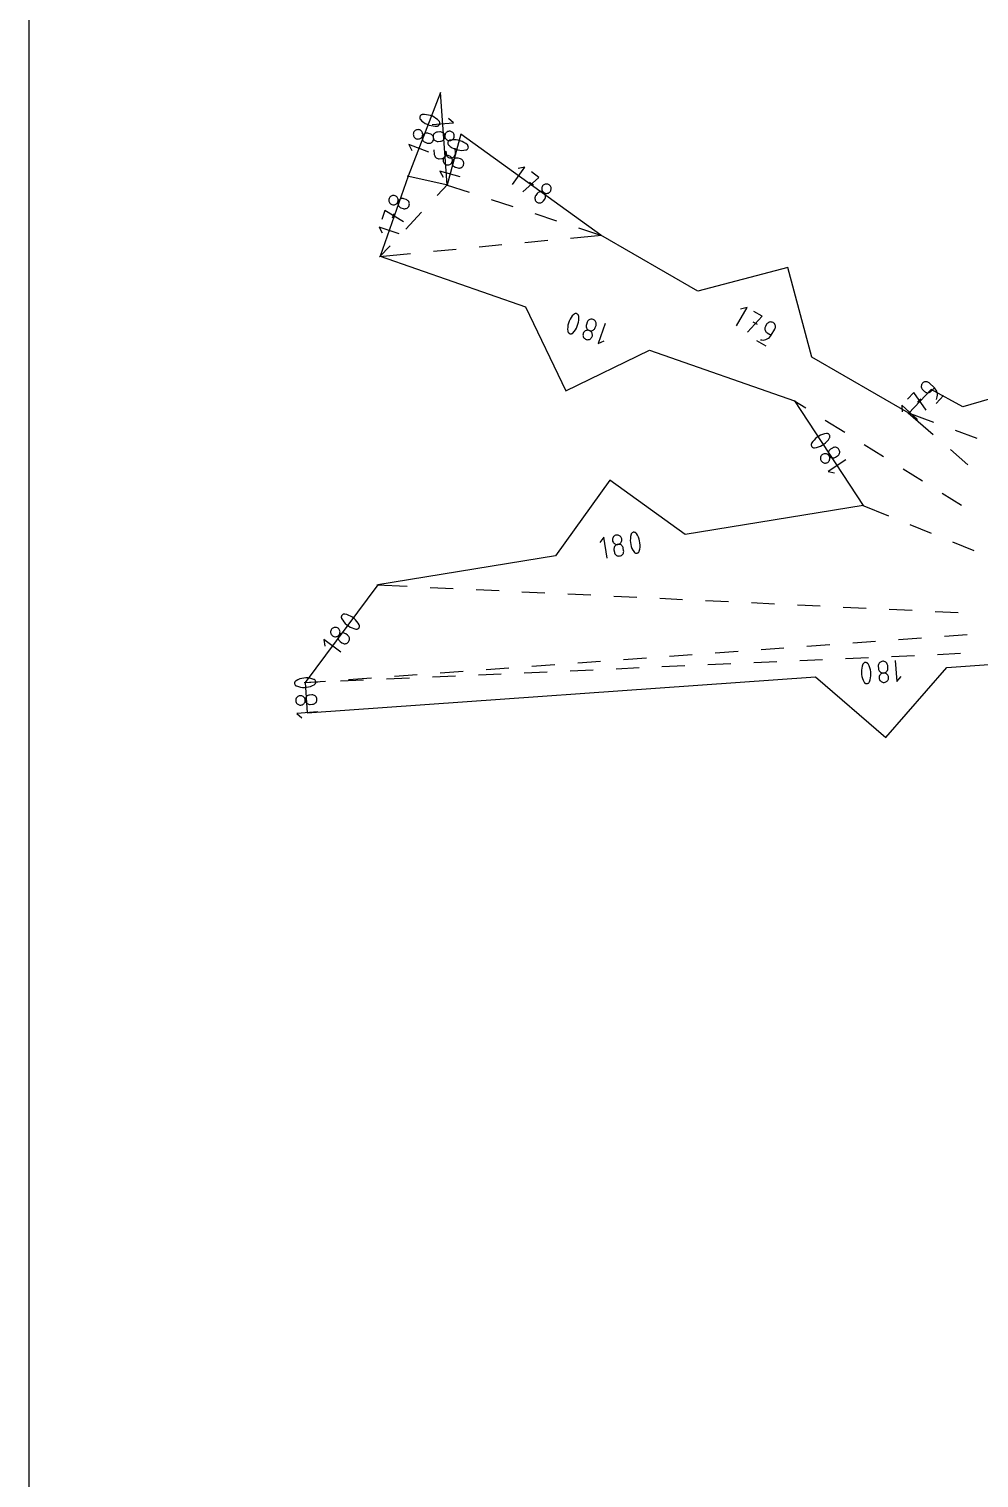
# Model space of a CAD drawing. Extents: x -2 to 214, y 3 to 282.
# Drawn here: x -1.51 to 21.43, y 106.76 to 141.77 of the extents above; entities that cross this region are included whole.
import ezdxf

# ---------------------------------------------------------------- set-up
doc = ezdxf.new("R2010")
doc.units = 0
doc.layers.add('Layer_1', color=7, linetype='CONTINUOUS')

msp = doc.modelspace()

# ---------------------------------------------------------------- linework, layer by layer
at = {"layer": 'Layer_1', "color": 5}
for points in [[(-1.511918, 3.023787), (214.388082, 3.023787), (214.388082, 282.423787), (-1.511918, 282.423787), (-1.511918, 3.023787)], [(23.194327, 133.264738), (21.038791, 132.637055), (20.272361, 133.057785), (19.732028, 132.480863), (17.386702, 133.837755), (16.807592, 136.006848), (14.638507, 135.427735), (12.29318, 136.784635), (8.918818, 139.223593), (8.582907, 137.99648), (8.427402, 140.23434), (7.640133, 138.207801), (6.970603, 136.273379), (10.473143, 135.049632), (11.448189, 133.027354), (13.470463, 134.002404), (16.973003, 132.778657), (18.626215, 130.255011), (14.333819, 129.552518), (12.510763, 130.86278), (11.200504, 129.039724), (6.908094, 128.33723), (5.155582, 125.977182), (5.207508, 125.246629), (17.479281, 126.11884), (19.175335, 124.647884), (20.646294, 126.343937), (32.918072, 127.216152)]]:
    msp.add_lwpolyline(points, dxfattribs=at)
at = {"layer": 'Layer_1', "color": 1}
for points in [[(8.386491, 139.440106), (8.386491, 139.440106), (8.394954, 139.449596), (8.401441, 139.460179), (8.405932, 139.471574), (8.408412, 139.483463), (8.408871, 139.495598), (8.407283, 139.507663), (8.403639, 139.519376), (8.397921, 139.530453), (8.390114, 139.540578), (8.390114, 139.540578), (8.354194, 139.575714), (8.315236, 139.606723), (8.273598, 139.633499), (8.229635, 139.655865), (8.183696, 139.673716), (8.136138, 139.68691), (8.087314, 139.695271), (8.037576, 139.698798), (7.987277, 139.697034), (7.987277, 139.697034), (7.982013, 139.696329), (7.976817, 139.695271), (7.971723, 139.693859), (7.966752, 139.692096), (7.961937, 139.689979), (7.957305, 139.687509), (7.952881, 139.684687), (7.9487, 139.681512), (7.944785, 139.677984), (7.944785, 139.677984), (7.936198, 139.668424), (7.929615, 139.657806), (7.925054, 139.646376), (7.922528, 139.634452), (7.922048, 139.622316), (7.923632, 139.610251), (7.927294, 139.598539), (7.933048, 139.587462), (7.940908, 139.577302), (7.940908, 139.577302), (7.976856, 139.542271), (8.01583, 139.511332), (8.057479, 139.484627), (8.10145, 139.462261), (8.147388, 139.44441), (8.194939, 139.431216), (8.243753, 139.422785), (8.29347, 139.419257), (8.343744, 139.420668), (8.343744, 139.420668), (8.348997, 139.421374), (8.354162, 139.422432), (8.359224, 139.423843), (8.364167, 139.425607), (8.368975, 139.427724), (8.373625, 139.430193), (8.378109, 139.433016), (8.382402, 139.436191), (8.386491, 139.439718)], [(7.922203, 139.325986), (7.922203, 139.325986), (7.902543, 139.331666), (7.882731, 139.333783), (7.863184, 139.332372), (7.844324, 139.327644), (7.826572, 139.319813), (7.810352, 139.309088), (7.796078, 139.295612), (7.784175, 139.279596), (7.775063, 139.261216), (7.775063, 139.261216), (7.769376, 139.241496), (7.767344, 139.221635), (7.76878, 139.202055), (7.773497, 139.183182), (7.781311, 139.165437), (7.792032, 139.149209), (7.805473, 139.134957), (7.821453, 139.123069), (7.839784, 139.113967), (7.839784, 139.113967), (7.859532, 139.108252), (7.879418, 139.106135), (7.899015, 139.107546), (7.917913, 139.112274), (7.935693, 139.120105), (7.951928, 139.13083), (7.966209, 139.144306), (7.978115, 139.160322), (7.987224, 139.178702), (7.987224, 139.178702), (7.992907, 139.198422), (7.994935, 139.218283), (7.993493, 139.237862), (7.988758, 139.256736), (7.980923, 139.274516), (7.970163, 139.290744), (7.95667, 139.305031), (7.940622, 139.316955), (7.922203, 139.326092)], [(8.224657, 139.45928), (8.73537, 139.494769), (8.613909, 139.600416)], [(8.141388, 138.790505), (7.663684, 138.976084), (7.728655, 138.828616)], [(8.105059, 139.010776), (8.105059, 139.010776), (8.124796, 139.005061), (8.144654, 139.002944), (8.164212, 139.004355), (8.183065, 139.009083), (8.200792, 139.016914), (8.216981, 139.027674), (8.231222, 139.04115), (8.243097, 139.057166), (8.252199, 139.075546), (8.252199, 139.075546), (8.257892, 139.095231), (8.259946, 139.115092), (8.258542, 139.134636), (8.253857, 139.15351), (8.246071, 139.171254), (8.235361, 139.187482), (8.221906, 139.201734), (8.205886, 139.213623), (8.187478, 139.22276), (8.134632, 139.243292), (8.134632, 139.243292), (8.114883, 139.249007), (8.095004, 139.251123), (8.075411, 139.249712), (8.056516, 139.244985), (8.038747, 139.237153), (8.022512, 139.226429), (8.008239, 139.212953), (7.996332, 139.196937), (7.987224, 139.178557), (7.987224, 139.178557), (7.981537, 139.158837), (7.979505, 139.138975), (7.980948, 139.119396), (7.985679, 139.100523), (7.993514, 139.082743), (8.00427, 139.066515), (8.01776, 139.052227), (8.033801, 139.040303), (8.052212, 139.031166), (8.105059, 139.010635)], [(8.351199, 139.275645), (8.351199, 139.275645), (8.330935, 139.27247), (8.312121, 139.265873), (8.295058, 139.256242), (8.280036, 139.24393), (8.267347, 139.22929), (8.257289, 139.212674), (8.250153, 139.194435), (8.246237, 139.174892), (8.245831, 139.154395), (8.245831, 139.154395), (8.249062, 139.134181), (8.255645, 139.115378), (8.265237, 139.098304), (8.277496, 139.08324), (8.292084, 139.070505), (8.308664, 139.060415), (8.326896, 139.053254), (8.34644, 139.049303), (8.366961, 139.04895), (8.423455, 139.052866), (8.423455, 139.052866), (8.443729, 139.056041), (8.462567, 139.062638), (8.47967, 139.072269), (8.49474, 139.08458), (8.507476, 139.099221), (8.517579, 139.115837), (8.524755, 139.134075), (8.528699, 139.153619), (8.529112, 139.174115), (8.529112, 139.174115), (8.525866, 139.194365), (8.519255, 139.213168), (8.509624, 139.230242), (8.497316, 139.245306), (8.482675, 139.258041), (8.466049, 139.268131), (8.447782, 139.275292), (8.428214, 139.279243), (8.407696, 139.279596), (8.351199, 139.27568)], [(8.650562, 139.068536), (8.650562, 139.068536), (8.670741, 139.071711), (8.689509, 139.078308), (8.706562, 139.087939), (8.721594, 139.100251), (8.734308, 139.114891), (8.744401, 139.131507), (8.751573, 139.149746), (8.755517, 139.169289), (8.755941, 139.189786), (8.755941, 139.189786), (8.752695, 139.210035), (8.746088, 139.228838), (8.736464, 139.245913), (8.724169, 139.260976), (8.709554, 139.273712), (8.692966, 139.283801), (8.674745, 139.290963), (8.655247, 139.294914), (8.634811, 139.295266), (8.634811, 139.295266), (8.614537, 139.292091), (8.595695, 139.285494), (8.578589, 139.275864), (8.563514, 139.263552), (8.550776, 139.248911), (8.540665, 139.232296), (8.533486, 139.214057), (8.529538, 139.194513), (8.529122, 139.174017), (8.529122, 139.174017), (8.532368, 139.153803), (8.538979, 139.134999), (8.548613, 139.117925), (8.560922, 139.102861), (8.575565, 139.090126), (8.592195, 139.080037), (8.610469, 139.072875), (8.630045, 139.068924), (8.650573, 139.068571)], [(9.07911, 138.864295), (9.07911, 138.864295), (9.08655, 138.874597), (9.091909, 138.88578), (9.095189, 138.897562), (9.096424, 138.909663), (9.095613, 138.921763), (9.09279, 138.933616), (9.087957, 138.944905), (9.081131, 138.955312), (9.072319, 138.96459), (9.072319, 138.96459), (9.032966, 138.995846), (8.991018, 139.022693), (8.946843, 139.045024), (8.900805, 139.062733), (8.853272, 139.07575), (8.804606, 139.08397), (8.755179, 139.087145), (8.705349, 139.085381), (8.655487, 139.078573), (8.655487, 139.078573), (8.650319, 139.077514), (8.64526, 139.076103), (8.640335, 139.074339), (8.635576, 139.072223), (8.631004, 139.069753), (8.626651, 139.066931), (8.622541, 139.063756), (8.618699, 139.060228), (8.615158, 139.056418), (8.615158, 139.056418), (8.607601, 139.046047), (8.602151, 139.034793), (8.598792, 139.022975), (8.597508, 139.010839), (8.598284, 138.998704), (8.601106, 138.98685), (8.605957, 138.975562), (8.612822, 138.965119), (8.621687, 138.955841), (8.621687, 138.955841), (8.661057, 138.924691), (8.703017, 138.897915), (8.747202, 138.875655), (8.793243, 138.857945), (8.840777, 138.844928), (8.889435, 138.836708), (8.938859, 138.833533), (8.988675, 138.835297), (9.038519, 138.842035), (9.038519, 138.842035), (9.043677, 138.843094), (9.048711, 138.844505), (9.0536, 138.846269), (9.058335, 138.848385), (9.062896, 138.850855), (9.067267, 138.853677), (9.071433, 138.856852), (9.075377, 138.86045), (9.079082, 138.864366)], [(8.267051, 138.849444), (8.274932, 138.736036), (8.274932, 138.736036), (8.278177, 138.715751), (8.284785, 138.696913), (8.294405, 138.679839), (8.306696, 138.664775), (8.321308, 138.652075), (8.337895, 138.641985), (8.356113, 138.634824), (8.375618, 138.630873), (8.396061, 138.63052), (8.452845, 138.634471), (8.452845, 138.634471), (8.473023, 138.637646), (8.491791, 138.644243), (8.508844, 138.653839), (8.52388, 138.666115), (8.536594, 138.68072), (8.54669, 138.697336), (8.553859, 138.715575), (8.557799, 138.735154), (8.558212, 138.755686), (8.554268, 138.812469), (8.558212, 138.755686), (8.558212, 138.755686), (8.561461, 138.735401), (8.568076, 138.716563), (8.577707, 138.699488), (8.590019, 138.684425), (8.604659, 138.671725), (8.621289, 138.661635), (8.639563, 138.654474), (8.659135, 138.650558), (8.679663, 138.650205), (8.679663, 138.650205), (8.699845, 138.65338), (8.718613, 138.659977), (8.735663, 138.669573), (8.750698, 138.681849), (8.763416, 138.696454), (8.773509, 138.71307), (8.780677, 138.731309), (8.784618, 138.750888), (8.785041, 138.77142), (8.77716, 138.884827)], [(8.629071, 138.702886), (8.629071, 138.702886), (8.608931, 138.706484), (8.589013, 138.706449), (8.569723, 138.702921), (8.551449, 138.696289), (8.534601, 138.686658), (8.519576, 138.674311), (8.506767, 138.659423), (8.496582, 138.642243), (8.489413, 138.623017), (8.489413, 138.623017), (8.48579, 138.602838), (8.485815, 138.582871), (8.489262, 138.563538), (8.495901, 138.545264), (8.505504, 138.528402), (8.517844, 138.513373), (8.532685, 138.500567), (8.549805, 138.490407), (8.568975, 138.483246), (8.568975, 138.483246), (8.589207, 138.479612), (8.609196, 138.479634), (8.628545, 138.483161), (8.646855, 138.489794), (8.663732, 138.499389), (8.678774, 138.511736), (8.69159, 138.526624), (8.701779, 138.543769), (8.708944, 138.562995), (8.708944, 138.562995), (8.712563, 138.583174), (8.712531, 138.603141), (8.709074, 138.622473), (8.702421, 138.640783), (8.692793, 138.657645), (8.680418, 138.672674), (8.66552, 138.685479), (8.648329, 138.695675), (8.629068, 138.702836)], [(8.843465, 138.408217), (8.843465, 138.408217), (8.863686, 138.404584), (8.883646, 138.404608), (8.902954, 138.408136), (8.921213, 138.414804), (8.938037, 138.424434), (8.953034, 138.436817), (8.965808, 138.451704), (8.975968, 138.468884), (8.983122, 138.488111), (8.983122, 138.488111), (8.986753, 138.50829), (8.986753, 138.528222), (8.983331, 138.547519), (8.976723, 138.565793), (8.967149, 138.582655), (8.954823, 138.597684), (8.939967, 138.610489), (8.922804, 138.620685), (8.903553, 138.627846), (8.848873, 138.642804), (8.848873, 138.642804), (8.828641, 138.646438), (8.808656, 138.646423), (8.789313, 138.642896), (8.771008, 138.636263), (8.754138, 138.626668), (8.739099, 138.614321), (8.72629, 138.599469), (8.716101, 138.582324), (8.708936, 138.563097), (8.708936, 138.563097), (8.705313, 138.542918), (8.705342, 138.522951), (8.708799, 138.503619), (8.715452, 138.48531), (8.72508, 138.468447), (8.737452, 138.453419), (8.752342, 138.440613), (8.76953, 138.430418), (8.788781, 138.423256), (8.843461, 138.408298)], [(8.902322, 138.192875), (8.408024, 138.328186), (8.487865, 138.188207)], [(10.162275, 138.009088), (10.462076, 138.423867), (10.303196, 138.39829)], [(10.410031, 137.830007), (10.802045, 138.178146), (10.617595, 138.311461)], [(8.604546, 137.991626), (7.618465, 138.212651)], [(8.345286, 137.742547), (8.598055, 138.012683)], [(8.5618, 138.00337), (9.119683, 137.821153)], [(10.668536, 137.993435), (10.576327, 138.060086)], [(11.074968, 137.840072), (11.074968, 137.840072), (11.085403, 137.857641), (11.092349, 137.876267), (11.095884, 137.895529), (11.096071, 137.914932), (11.093002, 137.934052), (11.086715, 137.952432), (11.0773, 137.969612), (11.064822, 137.985134), (11.04936, 137.998575), (11.04936, 137.998575), (11.031745, 138.009053), (11.013076, 138.016038), (10.993801, 138.019601), (10.974373, 138.019805), (10.955242, 138.01663), (10.936866, 138.010351), (10.919693, 138.000967), (10.904177, 137.988514), (10.890772, 137.973098), (10.890772, 137.973098), (10.88028, 137.955459), (10.873292, 137.936762), (10.869729, 137.917465), (10.86952, 137.898027), (10.87259, 137.878871), (10.878869, 137.860456), (10.888278, 137.843275), (10.900748, 137.827753), (10.916207, 137.814312), (10.916207, 137.814312), (10.933811, 137.803835), (10.95248, 137.796885), (10.971759, 137.793357), (10.991197, 137.793167), (11.010346, 137.796342), (11.028747, 137.802621), (11.045955, 137.812076), (11.06152, 137.824564), (11.074982, 137.840051)], [(7.32712, 137.736952), (7.32712, 137.736952), (7.30729, 137.741891), (7.287443, 137.743302), (7.267991, 137.741185), (7.249347, 137.735752), (7.231923, 137.727286), (7.216133, 137.715961), (7.202392, 137.701991), (7.19111, 137.685552), (7.182703, 137.666855), (7.182703, 137.666855), (7.177761, 137.646958), (7.176473, 137.627061), (7.178636, 137.607588), (7.184047, 137.588926), (7.192504, 137.571499), (7.20381, 137.55573), (7.217755, 137.542007), (7.234145, 137.530753), (7.252776, 137.522357), (7.252776, 137.522357), (7.272697, 137.517418), (7.292618, 137.516007), (7.312123, 137.518124), (7.330807, 137.523556), (7.348255, 137.532023), (7.364059, 137.543347), (7.377811, 137.557317), (7.389093, 137.573721), (7.397499, 137.592419), (7.397499, 137.592419), (7.402435, 137.61228), (7.403719, 137.632177), (7.401549, 137.65165), (7.396123, 137.670312), (7.387639, 137.687739), (7.376301, 137.703544), (7.362303, 137.717302), (7.345842, 137.728591), (7.32712, 137.737022)], [(7.521345, 137.429203), (7.521345, 137.429203), (7.541256, 137.424264), (7.561149, 137.422853), (7.580616, 137.424969), (7.599249, 137.430402), (7.616648, 137.438904), (7.632407, 137.450228), (7.646116, 137.464198), (7.657369, 137.480638), (7.665766, 137.499299), (7.665766, 137.499299), (7.670711, 137.519161), (7.672024, 137.539022), (7.669893, 137.558496), (7.664517, 137.577158), (7.656085, 137.594585), (7.644793, 137.610354), (7.630833, 137.624112), (7.614401, 137.635401), (7.59569, 137.643833), (7.542187, 137.662353), (7.542187, 137.662353), (7.52227, 137.667292), (7.502352, 137.668703), (7.48285, 137.666587), (7.464174, 137.661189), (7.446733, 137.652723), (7.430932, 137.641398), (7.417188, 137.627428), (7.405906, 137.610989), (7.397499, 137.592292), (7.397499, 137.592292), (7.392557, 137.572395), (7.391273, 137.552498), (7.393442, 137.533025), (7.398864, 137.514363), (7.407345, 137.496936), (7.418684, 137.481131), (7.432678, 137.467373), (7.449132, 137.456084), (7.467847, 137.447653), (7.521345, 137.429132)], [(9.647018, 137.648913), (10.174358, 137.476676)], [(10.724268, 137.742889), (10.724268, 137.742889), (10.713787, 137.72525), (10.706816, 137.706588), (10.703277, 137.687326), (10.703098, 137.667924), (10.706202, 137.648803), (10.71251, 137.630459), (10.721946, 137.613314), (10.734435, 137.597791), (10.749897, 137.584386), (10.749897, 137.584386), (10.767497, 137.573908), (10.786148, 137.566923), (10.805403, 137.563325), (10.824809, 137.563096), (10.843926, 137.566271), (10.862299, 137.572515), (10.879483, 137.581934), (10.895026, 137.594422), (10.908485, 137.609909), (10.941649, 137.655792), (10.941649, 137.655792), (10.952137, 137.673431), (10.95913, 137.692128), (10.962693, 137.711425), (10.962901, 137.730863), (10.959832, 137.750019), (10.953549, 137.768398), (10.944136, 137.785579), (10.931659, 137.801101), (10.916196, 137.814542), (10.916196, 137.814542), (10.898582, 137.825019), (10.87991, 137.832004), (10.86063, 137.835532), (10.841192, 137.835719), (10.822051, 137.832544), (10.803653, 137.826264), (10.786452, 137.816845), (10.770894, 137.804357), (10.757439, 137.78887), (10.724271, 137.742984)], [(7.528584, 137.10319), (7.082162, 137.378103), (7.007722, 137.163039)], [(7.297533, 137.303561), (7.260318, 137.196041)], [(7.587223, 136.932389), (7.966255, 137.337466)], [(10.701697, 137.304436), (11.229036, 137.132199)], [(7.4286, 136.814307), (6.944963, 136.9817), (7.015296, 136.836959)], [(11.756376, 136.959959), (12.314258, 136.777745)], [(6.955426, 136.257176), (7.208195, 136.527308)], [(9.355769, 136.502484), (9.907982, 136.555527)], [(10.460196, 136.608571), (11.01241, 136.661615)], [(11.56462, 136.714651), (12.315253, 136.786759)], [(6.948498, 136.271259), (7.699131, 136.343356)], [(8.251345, 136.3964), (8.803559, 136.44944)], [(11.740748, 134.87101), (11.740748, 134.87101), (11.730972, 134.879159), (11.72017, 134.885262), (11.708631, 134.889354), (11.696647, 134.891471), (11.684508, 134.891506), (11.672503, 134.889389), (11.660924, 134.885333), (11.650062, 134.879229), (11.640206, 134.87108), (11.640206, 134.87108), (11.606329, 134.833972), (11.576671, 134.79397), (11.551355, 134.751439), (11.530506, 134.706728), (11.51425, 134.660204), (11.502714, 134.612219), (11.496019, 134.563137), (11.49429, 134.513307), (11.497641, 134.463096), (11.497641, 134.463096), (11.498453, 134.457875), (11.499652, 134.452725), (11.50124, 134.44768), (11.50318, 134.442776), (11.505473, 134.438014), (11.508084, 134.433463), (11.511012, 134.429159), (11.514257, 134.425102), (11.517799, 134.421292), (11.517799, 134.421292), (11.527631, 134.413037), (11.538475, 134.406828), (11.550043, 134.402666), (11.562051, 134.400549), (11.574205, 134.400482), (11.58622, 134.402598), (11.597809, 134.406655), (11.608685, 134.412794), (11.618559, 134.421013), (11.618559, 134.421013), (11.652341, 134.45815), (11.681932, 134.498166), (11.707202, 134.540707), (11.728026, 134.585419), (11.744279, 134.631943), (11.755839, 134.679924), (11.762581, 134.728999), (11.76438, 134.778808), (11.761099, 134.828997), (11.761099, 134.828997), (11.760288, 134.834219), (11.759088, 134.839334), (11.757536, 134.844343), (11.755596, 134.849212), (11.753303, 134.853939), (11.750657, 134.85849), (11.747658, 134.862864), (11.744342, 134.867062), (11.740688, 134.871013)], [(15.570655, 134.592795), (15.826948, 135.035789), (15.671472, 134.994253)], [(15.835256, 134.439711), (16.190034, 134.825724), (15.993039, 134.939692)], [(11.870771, 134.410924), (11.870771, 134.410924), (11.865783, 134.391063), (11.864442, 134.371201), (11.866559, 134.351728), (11.871935, 134.333031), (11.880366, 134.315568), (11.891659, 134.299728), (11.905615, 134.285935), (11.922033, 134.274575), (11.940716, 134.266109), (11.940716, 134.266109), (11.960613, 134.261099), (11.980524, 134.259688), (12.000036, 134.261805), (12.01874, 134.267167), (12.036217, 134.275598), (12.052056, 134.286887), (12.06585, 134.300822), (12.077181, 134.317191), (12.085634, 134.335818), (12.085634, 134.335818), (12.090654, 134.35575), (12.091994, 134.375682), (12.089878, 134.395225), (12.084515, 134.413958), (12.076087, 134.431456), (12.064802, 134.447331), (12.05085, 134.461124), (12.034439, 134.472484), (12.015762, 134.48095), (12.015762, 134.48095), (11.995873, 134.48596), (11.975966, 134.487371), (11.95645, 134.485254), (11.937742, 134.479892), (11.920255, 134.471461), (11.904394, 134.460137), (11.890583, 134.446167), (11.879223, 134.429727), (11.870739, 134.410995)], [(12.179504, 134.604511), (12.179504, 134.604511), (12.184521, 134.624443), (12.185861, 134.644339), (12.183745, 134.663848), (12.178361, 134.68251), (12.169919, 134.699973), (12.158613, 134.715777), (12.14465, 134.729535), (12.128228, 134.740859), (12.109548, 134.749326), (12.109548, 134.749326), (12.089662, 134.754336), (12.069766, 134.755747), (12.050264, 134.75363), (12.031574, 134.748303), (12.014101, 134.739907), (11.998261, 134.728653), (11.984461, 134.714719), (11.973112, 134.698314), (11.964631, 134.679617), (11.94593, 134.626094), (11.94593, 134.626094), (11.94091, 134.606162), (11.93957, 134.58623), (11.941686, 134.566686), (11.947048, 134.547954), (11.955473, 134.530456), (11.966762, 134.514616), (11.980714, 134.500822), (11.997132, 134.489463), (12.015819, 134.480996), (12.015819, 134.480996), (12.035712, 134.475987), (12.055626, 134.474576), (12.075142, 134.476692), (12.093846, 134.482055), (12.111334, 134.490486), (12.127187, 134.501775), (12.140995, 134.515745), (12.152347, 134.532184), (12.160832, 134.550882), (12.179529, 134.604401)], [(12.398396, 134.648396), (12.229359, 134.164593), (12.374506, 134.234599)], [(16.075903, 134.628454), (15.977418, 134.685427)], [(16.148992, 134.258196), (16.148992, 134.258196), (16.183186, 134.25241), (16.217205, 134.251705), (16.250574, 134.255762), (16.282811, 134.264405), (16.313442, 134.277458), (16.341996, 134.294708), (16.367993, 134.315946), (16.390958, 134.340993), (16.410414, 134.369603), (16.495889, 134.517343), (16.495889, 134.517343), (16.504542, 134.53597), (16.509619, 134.555267), (16.511241, 134.57481), (16.509478, 134.594178), (16.504496, 134.61291), (16.49639, 134.630585), (16.485284, 134.646742), (16.471286, 134.660959), (16.454511, 134.672777), (16.454511, 134.672777), (16.435938, 134.68142), (16.416658, 134.686465), (16.397121, 134.687876), (16.377761, 134.686112), (16.359028, 134.681102), (16.341354, 134.672989), (16.32519, 134.661841), (16.310973, 134.647835), (16.299148, 134.631043), (16.270651, 134.581788), (16.270651, 134.581788), (16.262, 134.563162), (16.256942, 134.543865), (16.255354, 134.524321), (16.257118, 134.504953), (16.262113, 134.486221), (16.270224, 134.468547), (16.281329, 134.45239), (16.29531, 134.438208), (16.312049, 134.42639), (16.410418, 134.369476)], [(16.055516, 134.238366), (16.277011, 134.11022)], [(20.397875, 132.817473), (20.397875, 132.817473), (20.411253, 132.84947), (20.419695, 132.882419), (20.4233, 132.915827), (20.422171, 132.9492), (20.416379, 132.982008), (20.406025, 133.013723), (20.391208, 133.04385), (20.37202, 133.071896), (20.348554, 133.097331), (20.223977, 133.214009), (20.223977, 133.214009), (20.207806, 133.226638), (20.190149, 133.235952), (20.171466, 133.241949), (20.152212, 133.244771), (20.132837, 133.244066), (20.113798, 133.240185), (20.095545, 133.233024), (20.078537, 133.222617), (20.063223, 133.208964), (20.063223, 133.208964), (20.050619, 133.192807), (20.041351, 133.175168), (20.0354, 133.156506), (20.032754, 133.137245), (20.033389, 133.117877), (20.037312, 133.098827), (20.044494, 133.080553), (20.054926, 133.063549), (20.068596, 133.048239), (20.110129, 133.009341), (20.110129, 133.009341), (20.126307, 132.996712), (20.143967, 132.987434), (20.162661, 132.981472), (20.181922, 132.97865), (20.201304, 132.979355), (20.220343, 132.983271), (20.238589, 132.990433), (20.255579, 133.00084), (20.270861, 133.014457), (20.348546, 133.097402)], [(16.954165, 132.790404), (17.242317, 132.610607)], [(19.941141, 132.329803), (19.567599, 132.679649), (19.57289, 132.518811)], [(20.150109, 132.552925), (19.854344, 132.985815), (19.698769, 132.819709)], [(20.020685, 132.830021), (19.942912, 132.746981)], [(20.396048, 132.721937), (20.570973, 132.908712)], [(20.338683, 132.256951), (19.711197, 132.488543)], [(19.715275, 132.495429), (20.320726, 131.968545)], [(17.826411, 131.931182), (17.826411, 131.931182), (17.823589, 131.943565), (17.818745, 131.954995), (17.812088, 131.96526), (17.803844, 131.974186), (17.794238, 131.981594), (17.783496, 131.987309), (17.771851, 131.991154), (17.759521, 131.992918), (17.74674, 131.992565), (17.74674, 131.992565), (17.697273, 131.983746), (17.649387, 131.970058), (17.603406, 131.951749), (17.559644, 131.928995), (17.518422, 131.902007), (17.48005, 131.870963), (17.44485, 131.836108), (17.413139, 131.797634), (17.385234, 131.755756), (17.385234, 131.755756), (17.382694, 131.7511), (17.380507, 131.746266), (17.378708, 131.741292), (17.377262, 131.736212), (17.376203, 131.731062), (17.375498, 131.725876), (17.375198, 131.720655), (17.375293, 131.715434), (17.375787, 131.710283), (17.375787, 131.710283), (17.378539, 131.69776), (17.383361, 131.686224), (17.39, 131.675887), (17.398234, 131.666891), (17.40784, 131.659448), (17.418589, 131.653698), (17.430252, 131.649852), (17.442614, 131.648088), (17.455441, 131.648441), (17.455441, 131.648441), (17.504851, 131.657331), (17.552691, 131.671054), (17.59864, 131.689399), (17.642385, 131.712188), (17.68361, 131.739211), (17.721996, 131.77022), (17.757224, 131.805039), (17.788981, 131.843457), (17.81695, 131.885261), (17.81695, 131.885261), (17.81949, 131.889918), (17.821677, 131.894715), (17.823476, 131.899654), (17.824922, 131.904699), (17.825981, 131.90985), (17.826651, 131.915071), (17.826951, 131.920362), (17.826859, 131.925725), (17.826365, 131.931087)], [(17.712968, 132.316945), (18.18362, 132.023282)], [(21.379561, 131.872787), (20.859122, 132.064871)], [(18.012159, 131.452607), (18.012159, 131.452607), (18.028267, 131.465378), (18.041464, 131.480371), (18.05166, 131.497128), (18.058761, 131.515225), (18.062688, 131.534205), (18.063358, 131.553643), (18.060677, 131.573081), (18.054545, 131.59206), (18.044879, 131.610158), (18.044879, 131.610158), (18.032158, 131.626244), (18.017211, 131.639438), (18.000479, 131.649669), (17.982406, 131.65683), (17.963437, 131.660817), (17.944013, 131.661522), (17.924579, 131.6587), (17.905582, 131.652597), (17.887456, 131.642931), (17.840032, 131.611851), (17.840032, 131.611851), (17.823917, 131.599081), (17.810695, 131.584087), (17.800468, 131.567295), (17.793324, 131.549198), (17.789355, 131.530183), (17.78865, 131.510745), (17.791331, 131.491307), (17.797445, 131.472327), (17.807107, 131.45423), (17.807107, 131.45423), (17.819839, 131.438143), (17.834814, 131.424949), (17.851582, 131.414754), (17.869697, 131.407628), (17.888708, 131.403677), (17.908167, 131.402971), (17.92763, 131.405794), (17.946645, 131.411932), (17.964771, 131.421598), (18.012194, 131.452678)], [(18.654271, 131.729615), (19.124926, 131.435953)], [(17.64938, 131.487052), (17.64938, 131.487052), (17.633339, 131.474352), (17.620181, 131.459395), (17.609996, 131.442638), (17.602881, 131.42454), (17.598929, 131.405561), (17.598224, 131.386123), (17.600905, 131.366685), (17.607019, 131.34767), (17.616681, 131.329572), (17.616681, 131.329572), (17.629413, 131.313486), (17.644385, 131.300292), (17.661149, 131.290097), (17.67925, 131.28297), (17.69824, 131.279019), (17.717671, 131.278314), (17.737091, 131.280783), (17.75605, 131.286886), (17.774101, 131.296517), (17.774101, 131.296517), (17.79022, 131.309252), (17.803442, 131.324245), (17.813672, 131.341038), (17.82082, 131.35917), (17.824792, 131.378185), (17.825497, 131.397623), (17.822852, 131.417061), (17.816741, 131.436041), (17.807086, 131.454138), (17.807086, 131.454138), (17.794354, 131.470225), (17.779382, 131.483419), (17.762615, 131.493614), (17.7445, 131.50074), (17.725485, 131.504691), (17.706019, 131.505397), (17.686552, 131.502575), (17.667527, 131.496436), (17.649394, 131.48677)], [(18.212509, 131.354133), (17.78382, 131.073304), (17.941579, 131.04046)], [(20.739206, 131.604365), (21.157688, 131.240186)], [(19.595578, 131.142286), (20.066229, 130.848623)], [(18.605648, 130.263376), (19.243696, 130.003516)], [(20.536884, 130.554957), (21.007535, 130.261294)], [(12.800869, 129.445499), (12.800869, 129.445499), (12.795765, 129.465325), (12.787439, 129.483423), (12.776267, 129.499509), (12.762614, 129.513338), (12.746856, 129.524663), (12.729365, 129.533164), (12.710512, 129.538633), (12.690669, 129.540749), (12.670204, 129.539338), (12.670204, 129.539338), (12.650336, 129.534223), (12.632203, 129.525897), (12.61607, 129.514714), (12.602206, 129.501062), (12.590878, 129.485328), (12.582352, 129.467865), (12.576894, 129.449027), (12.574778, 129.429236), (12.576259, 129.40881), (12.576259, 129.40881), (12.581378, 129.388914), (12.589718, 129.370746), (12.600904, 129.354588), (12.614564, 129.340689), (12.63033, 129.329329), (12.647824, 129.320792), (12.66668, 129.315324), (12.68652, 129.313208), (12.706974, 129.314619), (12.706974, 129.314619), (12.726832, 129.319734), (12.744961, 129.328059), (12.76109, 129.339243), (12.774954, 129.352895), (12.786279, 129.368664), (12.794802, 129.386162), (12.800256, 129.405036), (12.802372, 129.424897), (12.800891, 129.445393)], [(13.134989, 129.10352), (13.134989, 129.10352), (13.147463, 129.101051), (13.159874, 129.100842), (13.171967, 129.102606), (13.183485, 129.106522), (13.194164, 129.112272), (13.203752, 129.119751), (13.21199, 129.128853), (13.218618, 129.139401), (13.223381, 129.151254), (13.223381, 129.151254), (13.2354, 129.200043), (13.242332, 129.249358), (13.244237, 129.298818), (13.241168, 129.348048), (13.233206, 129.396685), (13.220407, 129.444346), (13.202824, 129.490658), (13.180525, 129.535253), (13.153566, 129.577752), (13.153566, 129.577752), (13.150321, 129.58195), (13.146789, 129.585901), (13.142986, 129.58957), (13.138933, 129.593098), (13.134657, 129.596273), (13.130184, 129.599095), (13.125531, 129.601565), (13.120733, 129.603681), (13.115808, 129.605445), (13.115808, 129.605445), (13.103225, 129.607915), (13.090729, 129.608186), (13.078576, 129.606422), (13.067019, 129.602542), (13.056312, 129.596791), (13.046713, 129.589277), (13.038476, 129.580176), (13.031854, 129.569592), (13.027102, 129.557668), (13.027102, 129.557668), (13.015178, 129.508907), (13.008313, 129.459614), (13.006444, 129.410165), (13.009513, 129.360938), (13.017471, 129.312304), (13.030249, 129.264637), (13.047786, 129.218314), (13.070018, 129.173698), (13.096882, 129.131178), (13.096882, 129.131178), (13.100092, 129.12698), (13.103585, 129.123064), (13.107359, 129.119395), (13.111391, 129.115867), (13.115667, 129.112692), (13.120172, 129.10987), (13.124889, 129.107401), (13.129806, 129.105284), (13.134915, 129.10352)], [(19.757471, 129.794269), (20.271249, 129.585016)], [(12.450924, 128.984719), (12.368152, 129.490471), (12.274123, 129.359605)], [(12.622216, 129.12789), (12.622216, 129.12789), (12.627335, 129.107993), (12.635667, 129.08986), (12.646847, 129.073738), (12.660499, 129.05991), (12.676258, 129.048621), (12.693745, 129.040154), (12.71259, 129.034721), (12.732427, 129.032605), (12.752878, 129.034016), (12.752878, 129.034016), (12.772739, 129.039131), (12.790875, 129.047421), (12.807011, 129.058569), (12.820879, 129.072186), (12.832214, 129.08792), (12.840747, 129.105383), (12.846205, 129.124221), (12.848322, 129.144082), (12.84684, 129.164579), (12.837682, 129.220526), (12.837682, 129.220526), (12.832563, 129.240422), (12.824227, 129.25859), (12.813044, 129.274748), (12.799388, 129.288612), (12.783626, 129.299936), (12.766135, 129.308473), (12.747279, 129.313941), (12.727435, 129.316058), (12.706974, 129.314647), (12.706974, 129.314647), (12.687106, 129.309532), (12.668973, 129.301206), (12.65284, 129.290023), (12.63898, 129.27637), (12.627656, 129.260601), (12.619136, 129.243104), (12.613686, 129.22423), (12.611569, 129.204369), (12.613051, 129.183872), (12.622209, 129.127925)], [(20.785024, 129.375766), (21.298803, 129.166512)], [(6.885929, 128.338292), (7.621474, 128.303226)], [(8.1756, 128.276806), (8.729726, 128.250383)], [(9.283851, 128.223967), (9.837977, 128.197544)], [(10.392099, 128.171132), (10.946225, 128.144709)], [(11.500351, 128.1183), (12.054476, 128.091877)], [(12.608602, 128.065464), (13.162728, 128.039041)], [(13.71685, 128.012625), (14.270976, 127.986202)], [(14.825101, 127.959793), (15.379227, 127.93337)], [(15.933353, 127.906958), (16.487478, 127.880535)], [(17.041601, 127.854119), (17.595726, 127.827696)], [(18.149852, 127.801287), (18.703978, 127.774864)], [(6.43001, 127.274946), (6.43001, 127.274946), (6.440685, 127.28186), (6.449744, 127.290362), (6.457092, 127.300169), (6.462642, 127.311), (6.466296, 127.322571), (6.467962, 127.334636), (6.467552, 127.346877), (6.464973, 127.359048), (6.46013, 127.370901), (6.46013, 127.370901), (6.4348, 127.414293), (6.405456, 127.454527), (6.372401, 127.491368), (6.335938, 127.5246), (6.29637, 127.553986), (6.254005, 127.57928), (6.209146, 127.600306), (6.162096, 127.616816), (6.113162, 127.628563), (6.113162, 127.628563), (6.107913, 127.629269), (6.102632, 127.629621), (6.097344, 127.629611), (6.09208, 127.629258), (6.086877, 127.628553), (6.081755, 127.627494), (6.076752, 127.626083), (6.071894, 127.624319), (6.067217, 127.622203), (6.067217, 127.622203), (6.056407, 127.615288), (6.047246, 127.606786), (6.03982, 127.596979), (6.034225, 127.586149), (6.030545, 127.574578), (6.02887, 127.562513), (6.029296, 127.550236), (6.031907, 127.53803), (6.036797, 127.526176), (6.036797, 127.526176), (6.062172, 127.482859), (6.091555, 127.442692), (6.124635, 127.405886), (6.161112, 127.37269), (6.200676, 127.343303), (6.24303, 127.317974), (6.287865, 127.296913), (6.334876, 127.280368), (6.383764, 127.26855), (6.383764, 127.26855), (6.388996, 127.267844), (6.394249, 127.267492), (6.399501, 127.267499), (6.404737, 127.267851), (6.409933, 127.268557), (6.41508, 127.269615), (6.420153, 127.271026), (6.425134, 127.27279), (6.43001, 127.27526)], [(19.258103, 127.748451), (19.812225, 127.722028)], [(20.366351, 127.695619), (20.920477, 127.669196)], [(5.95208, 127.287935), (5.95208, 127.287935), (5.934625, 127.298624), (5.916055, 127.305821), (5.896821, 127.309596), (5.877383, 127.309948), (5.858196, 127.307126), (5.839707, 127.301058), (5.822375, 127.291851), (5.806651, 127.279539), (5.792995, 127.264228), (5.792995, 127.264228), (5.782289, 127.246731), (5.775067, 127.228139), (5.771264, 127.208878), (5.770809, 127.189439), (5.773638, 127.170248), (5.779678, 127.151763), (5.788861, 127.134441), (5.80112, 127.118743), (5.816384, 127.105126), (5.816384, 127.105126), (5.833918, 127.094401), (5.852551, 127.087169), (5.871827, 127.083359), (5.8913, 127.083006), (5.910513, 127.085829), (5.929016, 127.091896), (5.946355, 127.101104), (5.962075, 127.113381), (5.975727, 127.128691), (5.975727, 127.128691), (5.98643, 127.146189), (5.993645, 127.16478), (5.997441, 127.184042), (5.997882, 127.203515), (5.995035, 127.222742), (5.988963, 127.241263), (5.979738, 127.258619), (5.967419, 127.274353), (5.95208, 127.288041)], [(6.044868, 126.935538), (6.044868, 126.935538), (6.062391, 126.924814), (6.081, 126.917582), (6.100244, 126.913807), (6.119675, 126.913454), (6.138845, 126.916277), (6.157305, 126.922344), (6.174609, 126.931587), (6.190308, 126.943899), (6.203953, 126.95921), (6.203953, 126.95921), (6.214664, 126.976707), (6.221903, 126.995299), (6.22573, 127.014525), (6.226213, 127.033963), (6.223409, 127.053154), (6.21738, 127.07164), (6.208187, 127.088961), (6.195892, 127.104695), (6.180561, 127.118383), (6.135045, 127.152179), (6.135045, 127.152179), (6.117516, 127.162904), (6.098885, 127.170135), (6.079613, 127.173945), (6.060147, 127.174298), (6.040942, 127.171476), (6.022442, 127.165408), (6.005106, 127.156201), (5.989387, 127.143924), (5.975727, 127.128614), (5.975727, 127.128614), (5.96502, 127.111116), (5.957803, 127.092524), (5.954007, 127.073263), (5.953566, 127.053789), (5.956413, 127.034563), (5.96248, 127.016077), (5.971705, 126.998721), (5.984017, 126.982987), (5.999353, 126.969299), (6.044868, 126.935503)], [(20.59058, 127.094087), (21.143887, 127.134127)], [(6.021528, 126.713518), (5.61008, 127.019051), (5.633653, 126.859635)], [(15.057504, 126.693709), (15.610811, 126.733742)], [(16.164119, 126.773783), (16.717426, 126.813819)], [(17.270733, 126.85386), (17.82404, 126.893896)], [(18.377351, 126.933933), (18.930658, 126.973973)], [(19.483966, 127.01401), (20.037273, 127.05405)], [(10.631043, 126.373401), (11.18435, 126.413441)], [(11.737657, 126.453478), (12.290964, 126.493518)], [(12.844272, 126.533555), (13.397579, 126.573595)], [(13.771901, 126.36171), (14.326101, 126.38644)], [(13.95089, 126.613632), (14.504197, 126.653672)], [(14.880304, 126.411173), (15.434507, 126.435903)], [(15.988711, 126.460639), (16.542914, 126.485369)], [(17.097117, 126.510102), (17.65132, 126.534832)], [(18.20552, 126.559572), (18.759724, 126.584302)], [(18.714032, 126.456713), (18.714032, 126.456713), (18.701836, 126.460311), (18.689496, 126.461722), (18.677276, 126.461017), (18.665451, 126.458195), (18.654289, 126.453432), (18.644058, 126.446835), (18.635027, 126.438545), (18.627467, 126.428632), (18.621639, 126.417237), (18.621639, 126.417237), (18.605228, 126.369743), (18.59383, 126.321271), (18.587423, 126.272193), (18.585977, 126.222881), (18.589469, 126.173722), (18.597876, 126.125095), (18.611162, 126.077375), (18.629305, 126.030928), (18.652278, 125.986153), (18.652278, 125.986153), (18.6551, 125.981673), (18.65824, 125.977404), (18.661697, 125.973383), (18.665423, 125.969643), (18.669402, 125.966115), (18.67361, 125.96294), (18.678024, 125.960118), (18.682617, 125.957649), (18.687372, 125.955532), (18.687372, 125.955532), (18.69967, 125.951828), (18.712088, 125.950417), (18.724361, 125.951122), (18.736225, 125.953945), (18.747412, 125.958707), (18.757653, 125.965304), (18.766687, 125.97363), (18.774244, 125.983578), (18.780065, 125.995008), (18.780065, 125.995008), (18.796384, 126.042481), (18.807712, 126.090942), (18.814072, 126.140014), (18.815484, 126.189322), (18.811991, 126.238478), (18.803613, 126.287115), (18.790373, 126.334846), (18.7723, 126.381296), (18.749422, 126.426085), (18.749422, 126.426085), (18.7466, 126.430565), (18.74346, 126.434798), (18.740039, 126.438785), (18.736331, 126.442489), (18.732352, 126.446017), (18.728115, 126.449192), (18.723638, 126.452014), (18.718928, 126.454483), (18.714004, 126.4566)], [(19.222452, 126.385713), (19.222452, 126.385713), (19.219171, 126.405998), (19.212524, 126.424801), (19.202858, 126.441875), (19.190525, 126.456903), (19.175864, 126.469568), (19.15922, 126.479622), (19.140946, 126.486748), (19.121384, 126.490629), (19.100881, 126.490982), (19.100881, 126.490982), (19.080635, 126.487807), (19.061821, 126.481175), (19.044736, 126.471544), (19.029683, 126.459267), (19.016962, 126.444627), (19.006876, 126.428011), (18.999722, 126.409737), (18.995802, 126.390158), (18.995414, 126.369626), (18.999433, 126.313079), (18.999433, 126.313079), (19.002713, 126.292795), (19.00936, 126.273956), (19.019022, 126.256847), (19.031359, 126.241783), (19.04602, 126.229048), (19.062664, 126.218958), (19.080942, 126.211797), (19.10051, 126.207881), (19.121024, 126.207528), (19.121024, 126.207528), (19.141274, 126.210703), (19.160095, 126.217371), (19.177176, 126.227037), (19.192226, 126.239384), (19.20494, 126.25406), (19.215022, 126.270711), (19.222169, 126.28902), (19.226082, 126.308599), (19.22647, 126.329166), (19.222452, 126.385713)], [(19.313927, 126.609035), (19.86813, 126.633765)], [(19.406076, 126.512674), (19.442409, 126.001481), (19.547974, 126.123239)], [(20.422333, 126.658498), (20.976537, 126.683228)], [(5.406869, 125.960662), (5.406869, 125.960662), (5.410464, 125.972868), (5.411805, 125.985215), (5.411, 125.997421), (5.408154, 126.009239), (5.403384, 126.020387), (5.396794, 126.030617), (5.388497, 126.039648), (5.378598, 126.047198), (5.36721, 126.053019), (5.36721, 126.053019), (5.319723, 126.069423), (5.271248, 126.080818), (5.222166, 126.087238), (5.172858, 126.088649), (5.123698, 126.085122), (5.075071, 126.076725), (5.027348, 126.063426), (4.980908, 126.045293), (4.93613, 126.022327), (4.93613, 126.022327), (4.93165, 126.019505), (4.927395, 126.01633), (4.923391, 126.012802), (4.919655, 126.009063), (4.916208, 126.005076), (4.913072, 126.000878), (4.910268, 125.996468), (4.907812, 125.991882), (4.905731, 125.98712), (4.905731, 125.98712), (4.902044, 125.974808), (4.900633, 125.96239), (4.901388, 125.950113), (4.9042, 125.93826), (4.908955, 125.927077), (4.915549, 125.916847), (4.923867, 125.907815), (4.933805, 125.900266), (4.945246, 125.894445), (4.945246, 125.894445), (4.992722, 125.878112), (5.041184, 125.866787), (5.090255, 125.860437), (5.139559, 125.859026), (5.188719, 125.862554), (5.237353, 125.87095), (5.285084, 125.884179), (5.331534, 125.902242), (5.376329, 125.925137), (5.376329, 125.925137), (5.380803, 125.927959), (5.385036, 125.931134), (5.389015, 125.934662), (5.392727, 125.938366), (5.396163, 125.942352), (5.399306, 125.946586), (5.402149, 125.951066), (5.404672, 125.955793), (5.406869, 125.960732)], [(6.013058, 126.015451), (6.567261, 126.040181)], [(6.204581, 126.053093), (6.757888, 126.093133)], [(7.121465, 126.064921), (7.675668, 126.089651)], [(7.311196, 126.13317), (7.864503, 126.17321)], [(8.229871, 126.114384), (8.784075, 126.139114)], [(8.41781, 126.213247), (8.971117, 126.253287)], [(9.338278, 126.163847), (9.892478, 126.188577)], [(9.524428, 126.293324), (10.077735, 126.333364)], [(10.446681, 126.213314), (11.000884, 126.238044)], [(11.555088, 126.262777), (12.109291, 126.287507)], [(12.663494, 126.312247), (13.217698, 126.336977)], [(19.015593, 126.085704), (19.015593, 126.085704), (19.018874, 126.065525), (19.025513, 126.046757), (19.035176, 126.029718), (19.047509, 126.014689), (19.062167, 126.001989), (19.078811, 125.9919), (19.097088, 125.984774), (19.116657, 125.980858), (19.137171, 125.980505), (19.137171, 125.980505), (19.157424, 125.98368), (19.176241, 125.990313), (19.193326, 125.999979), (19.208372, 126.012326), (19.22109, 126.026966), (19.231172, 126.043582), (19.238323, 126.061821), (19.242242, 126.081364), (19.24263, 126.101826), (19.24263, 126.101826), (19.23935, 126.12211), (19.2327, 126.140949), (19.223034, 126.158058), (19.210693, 126.173122), (19.196029, 126.185857), (19.179384, 126.195947), (19.161107, 126.203108), (19.141542, 126.207024), (19.121039, 126.207377), (19.121039, 126.207377), (19.100793, 126.204202), (19.081983, 126.197569), (19.064901, 126.187903), (19.049848, 126.175556), (19.03713, 126.160881), (19.027048, 126.144229), (19.019897, 126.12592), (19.015981, 126.106306), (19.015593, 126.085739)], [(5.133414, 125.976198), (5.458858, 125.990732)], [(5.133449, 125.975584), (5.651274, 126.013056)], [(5.335866, 125.452242), (5.335866, 125.452242), (5.356147, 125.455417), (5.374968, 125.462049), (5.392035, 125.471715), (5.407056, 125.484062), (5.419735, 125.498738), (5.429779, 125.515389), (5.436891, 125.533663), (5.440782, 125.553242), (5.441156, 125.573738), (5.441156, 125.573738), (5.437886, 125.593988), (5.431268, 125.612791), (5.42164, 125.629865), (5.409346, 125.644929), (5.39472, 125.657664), (5.378107, 125.667754), (5.359844, 125.674915), (5.340272, 125.678831), (5.31973, 125.679184), (5.26318, 125.675162), (5.26318, 125.675162), (5.242891, 125.671987), (5.224042, 125.66532), (5.206936, 125.655653), (5.191873, 125.643306), (5.179144, 125.628631), (5.169058, 125.61198), (5.161904, 125.593706), (5.157988, 125.574126), (5.157604, 125.553595), (5.157604, 125.553595), (5.160885, 125.533345), (5.167534, 125.514542), (5.177204, 125.497468), (5.189548, 125.482404), (5.204223, 125.469704), (5.220881, 125.459615), (5.23918, 125.452489), (5.258777, 125.448573), (5.279319, 125.44822), (5.335866, 125.452242)], [(5.03586, 125.6591), (5.03586, 125.6591), (5.015664, 125.655925), (4.996889, 125.649293), (4.979832, 125.639627), (4.964804, 125.627279), (4.952097, 125.612604), (4.942021, 125.595953), (4.93487, 125.577679), (4.930955, 125.5581), (4.93057, 125.537603), (4.93057, 125.537603), (4.933851, 125.517354), (4.940497, 125.498551), (4.95016, 125.481476), (4.962489, 125.466413), (4.97714, 125.453713), (4.993763, 125.443623), (5.012012, 125.436462), (5.031539, 125.432546), (5.051996, 125.432193), (5.051996, 125.432193), (5.072288, 125.435368), (5.091137, 125.442001), (5.108247, 125.451667), (5.123317, 125.464014), (5.136049, 125.478689), (5.146142, 125.495341), (5.1533, 125.513614), (5.157219, 125.533158), (5.157604, 125.553655), (5.157604, 125.553655), (5.154323, 125.573904), (5.147677, 125.592707), (5.138007, 125.609782), (5.12566, 125.624845), (5.110981, 125.637545), (5.094319, 125.647635), (5.076013, 125.654796), (5.056413, 125.658712), (5.03586, 125.659065)], [(5.462831, 125.268617), (4.951638, 125.232285), (5.073392, 125.12672)]]:
    msp.add_lwpolyline(points, dxfattribs=at)

doc.saveas('drawing.dxf')
